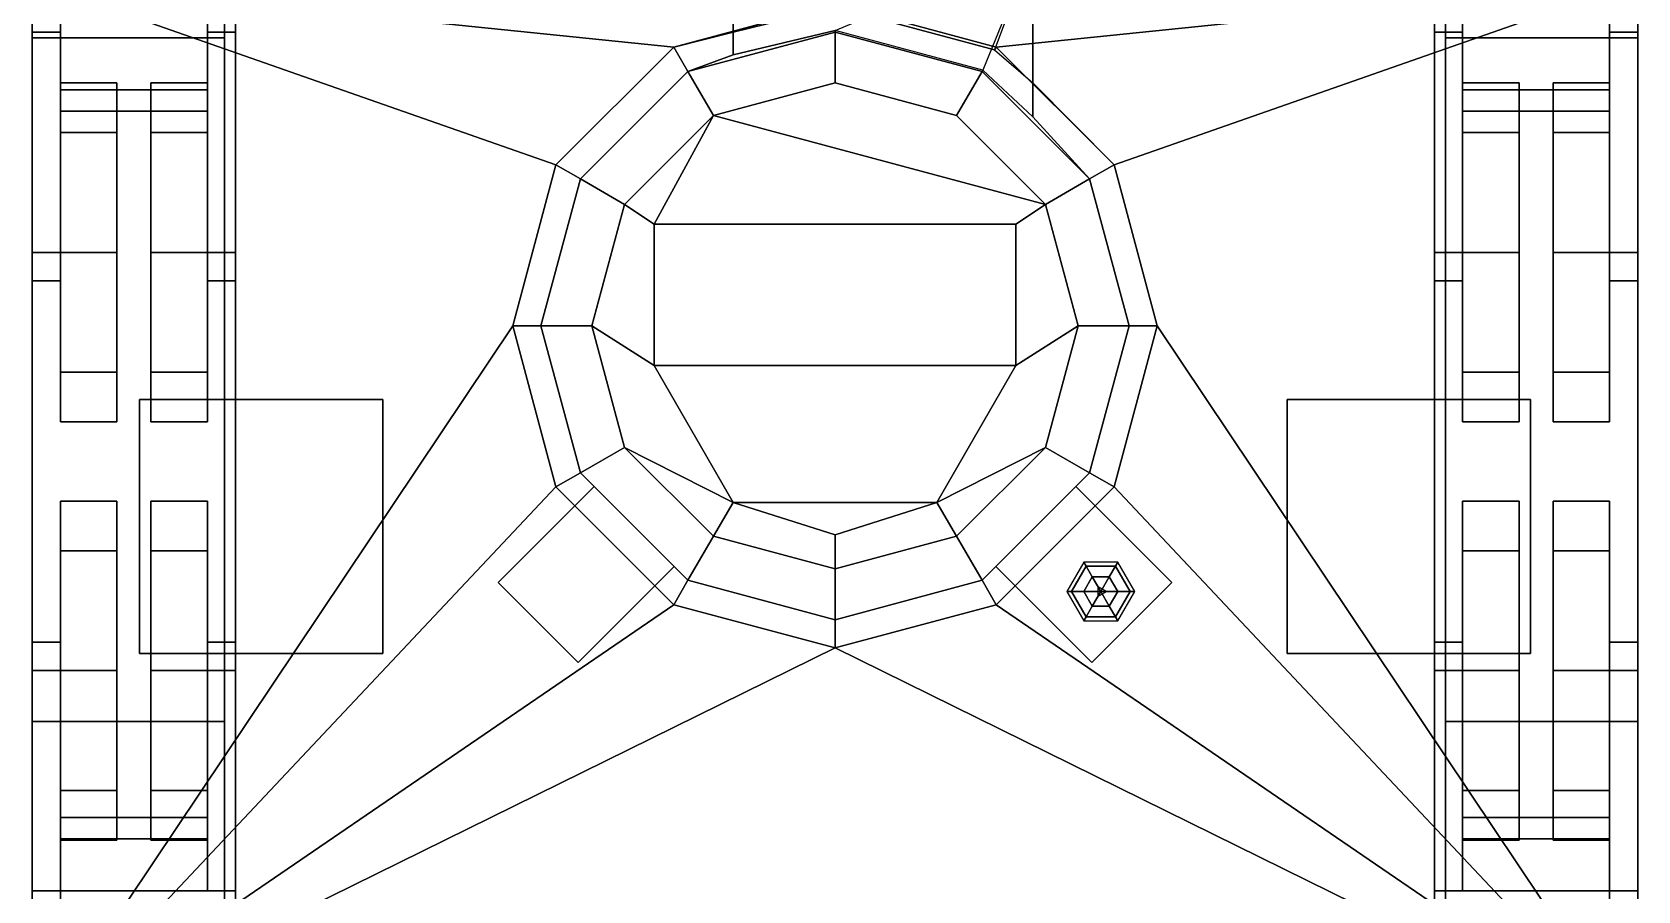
# Model space of a CAD drawing. Header units: millimetres. Extents: x -1.42 to 3, y -3.45 to 6.
# Drawn here: x -1.42 to 1.42, y -0.62 to 0.9 of the extents above; entities that cross this region are included whole.
import ezdxf

# ---------------------------------------------------------------- set-up
doc = ezdxf.new("R2010")
doc.units = ezdxf.units.MM
for name, color, linetype in [('tracks', 3, 'Continuous'), ('turret', 2, 'Continuous'), ('wheels', 2, 'Continuous')]:
    doc.layers.add(name, color=color, linetype=linetype)

msp = doc.modelspace()

# ---------------------------------------------------------------- linework, layer by layer
for points in [[(-1.42, 2.17, 1.14), (-1.42, -2.39, 1.01), (-1.42, 1.26, 1.48), (-1.42, 2.24, 1.33)], [(1.42, 1.26, 1.48), (1.42, -2.39, 1.01), (1.42, 2.17, 1.14), (1.42, 2.24, 1.33)], [(-1.06, 2, 0.62), (-1.06, -1.08, 0.44), (-1.06, -2.39, 1.01), (-1.06, 2.17, 1.14)], [(1.06, -2.39, 1.01), (1.06, -1.08, 0.44), (1.06, 2, 0.62), (1.06, 2.17, 1.14)], [(1.06, 2, 0.62), (1.06, -1.08, 0.44), (-1.06, -1.08, 0.44), (-1.06, 2, 0.62)], [(-1.06, 1.53, 0.33), (-1.06, -0.92, 0.33), (-1.06, -1.08, 0.44), (-1.06, 2, 0.62)], [(-1.06, 2, 0.62), (-1.06, -1.08, 0.44), (1.06, -1.08, 0.44), (1.06, 2, 0.62)], [(1.06, -1.08, 0.44), (1.06, -0.92, 0.33), (1.06, 1.53, 0.33), (1.06, 2, 0.62)], [(1.06, 1.53, 0.33), (1.06, -0.92, 0.33), (-1.06, -0.92, 0.33), (-1.06, 1.53, 0.33)], [(-1.42, 1.26, 1.48), (-1.42, -2.39, 1.01), (-1.42, -0.89, 1.9), (-1.42, 0.99, 1.81)], [(1.42, -0.89, 1.9), (1.42, -2.39, 1.01), (1.42, 1.26, 1.48), (1.42, 0.99, 1.81)], [(-1.42, 0.99, 1.81), (-0.285, 0.8736, 1.8156), (-0.285, 0.8736, 1.8156), (0, 0.95, 1.8119)], [(-1.42, 0.99, 1.81), (-0.4936, 0.665, 1.8274), (-0.4936, 0.665, 1.8274), (-0.285, 0.8736, 1.8156)], [(-1.42, 0.99, 1.81), (-1.42, -0.89, 1.9), (-0.57, 0.38, 1.8392), (-0.4936, 0.665, 1.8274)], [(1.42, 0.99, 1.81), (1.42, 0.99, 1.81), (0, 0.95, 1.8119), (0.285, 0.8736, 1.8156)], [(1.42, 0.99, 1.81), (1.42, 0.99, 1.81), (0.285, 0.8736, 1.8156), (0.4936, 0.665, 1.8274)], [(1.42, -0.89, 1.9), (1.42, 0.99, 1.81), (0.4936, 0.665, 1.8274), (0.57, 0.38, 1.8392)], [(0, 0.95, 1.8119), (-0.285, 0.8736, 1.8156), (-0.285, 0.8736, 1.87), (0, 0.95, 1.87)], [(0.285, 0.8736, 1.8156), (0, 0.95, 1.8119), (0, 0.95, 1.87), (0.285, 0.8736, 1.87)], [(-1.42, 0.51, 0.3), (-1.42, 0.9, 0.36), (-1.37, 0.9, 0.36), (-1.37, 0.51, 0.3)], [(-1.42, 0.9, 0.5), (-1.42, 0.9, 0.36), (-1.42, 0.51, 0.3), (-1.42, 0.51, 0.38)], [(-1.37, 0.51, 0.38), (-1.37, 0.9, 0.5), (-1.42, 0.9, 0.5), (-1.42, 0.51, 0.38)], [(-1.37, 0.51, 0.3), (-1.37, 0.9, 0.36), (-1.37, 0.9, 0.5), (-1.37, 0.51, 0.38)], [(-1.11, 0.9, 0.5), (-1.11, 0.9, 0.36), (-1.11, 0.51, 0.3), (-1.11, 0.51, 0.38)], [(-1.11, 0.51, 0.3), (-1.11, 0.9, 0.36), (-1.06, 0.9, 0.36), (-1.06, 0.51, 0.3)], [(-1.06, 0.51, 0.38), (-1.06, 0.9, 0.5), (-1.11, 0.9, 0.5), (-1.11, 0.51, 0.38)], [(-1.06, 0.51, 0.3), (-1.06, 0.9, 0.36), (-1.06, 0.9, 0.5), (-1.06, 0.51, 0.38)], [(1.06, 0.9, 0.5), (1.06, 0.9, 0.36), (1.06, 0.51, 0.3), (1.06, 0.51, 0.38)], [(1.06, 0.51, 0.3), (1.06, 0.9, 0.36), (1.11, 0.9, 0.36), (1.11, 0.51, 0.3)], [(1.11, 0.51, 0.38), (1.11, 0.9, 0.5), (1.06, 0.9, 0.5), (1.06, 0.51, 0.38)], [(1.11, 0.51, 0.3), (1.11, 0.9, 0.36), (1.11, 0.9, 0.5), (1.11, 0.51, 0.38)], [(1.37, 0.51, 0.3), (1.37, 0.9, 0.36), (1.42, 0.9, 0.36), (1.42, 0.51, 0.3)], [(1.37, 0.9, 0.5), (1.37, 0.9, 0.36), (1.37, 0.51, 0.3), (1.37, 0.51, 0.38)], [(1.42, 0.51, 0.38), (1.42, 0.9, 0.5), (1.37, 0.9, 0.5), (1.37, 0.51, 0.38)], [(1.42, 0.51, 0.3), (1.42, 0.9, 0.36), (1.42, 0.9, 0.5), (1.42, 0.51, 0.38)], [(-0.285, 0.8736, 1.8156), (-0.4936, 0.665, 1.8274), (-0.4936, 0.665, 1.87), (-0.285, 0.8736, 1.87)], [(0.4936, 0.665, 1.8274), (0.285, 0.8736, 1.8156), (0.285, 0.8736, 1.87), (0.4936, 0.665, 1.87)], [(-0.4936, 0.665, 1.8274), (-0.57, 0.38, 1.8392), (-0.57, 0.38, 1.87), (-0.4936, 0.665, 1.87)], [(0.57, 0.38, 1.8392), (0.4936, 0.665, 1.8274), (0.4936, 0.665, 1.87), (0.57, 0.38, 1.87)], [(-1.42, 0.51, 0.38), (-1.42, 0.51, 0.3), (-1.42, 0.46, 0.32), (-1.42, 0.46, 0.36)], [(-1.42, 0.46, 0.32), (-1.42, 0.51, 0.3), (-1.37, 0.51, 0.3), (-1.37, 0.46, 0.32)], [(-1.37, 0.46, 0.36), (-1.37, 0.51, 0.38), (-1.42, 0.51, 0.38), (-1.42, 0.46, 0.36)], [(-1.37, 0.46, 0.32), (-1.37, 0.51, 0.3), (-1.37, 0.51, 0.38), (-1.37, 0.46, 0.36)], [(-1.11, 0.51, 0.38), (-1.11, 0.51, 0.3), (-1.11, 0.46, 0.32), (-1.11, 0.46, 0.36)], [(-1.11, 0.46, 0.32), (-1.11, 0.51, 0.3), (-1.06, 0.51, 0.3), (-1.06, 0.46, 0.32)], [(-1.06, 0.46, 0.36), (-1.06, 0.51, 0.38), (-1.11, 0.51, 0.38), (-1.11, 0.46, 0.36)], [(-1.06, 0.46, 0.32), (-1.06, 0.51, 0.3), (-1.06, 0.51, 0.38), (-1.06, 0.46, 0.36)], [(1.06, 0.51, 0.38), (1.06, 0.51, 0.3), (1.06, 0.46, 0.32), (1.06, 0.46, 0.36)], [(1.06, 0.46, 0.32), (1.06, 0.51, 0.3), (1.11, 0.51, 0.3), (1.11, 0.46, 0.32)], [(1.11, 0.46, 0.36), (1.11, 0.51, 0.38), (1.06, 0.51, 0.38), (1.06, 0.46, 0.36)], [(1.11, 0.46, 0.32), (1.11, 0.51, 0.3), (1.11, 0.51, 0.38), (1.11, 0.46, 0.36)], [(1.37, 0.51, 0.38), (1.37, 0.51, 0.3), (1.37, 0.46, 0.32), (1.37, 0.46, 0.36)], [(1.37, 0.46, 0.32), (1.37, 0.51, 0.3), (1.42, 0.51, 0.3), (1.42, 0.46, 0.32)], [(1.42, 0.46, 0.36), (1.42, 0.51, 0.38), (1.37, 0.51, 0.38), (1.37, 0.46, 0.36)], [(1.42, 0.46, 0.32), (1.42, 0.51, 0.3), (1.42, 0.51, 0.38), (1.42, 0.46, 0.36)], [(-1.42, 0.46, 0.36), (-1.42, 0.46, 0.32), (-1.37, 0.46, 0.32), (-1.37, 0.46, 0.36)], [(-1.11, 0.46, 0.36), (-1.11, 0.46, 0.32), (-1.06, 0.46, 0.32), (-1.06, 0.46, 0.36)], [(1.06, 0.46, 0.36), (1.06, 0.46, 0.32), (1.11, 0.46, 0.32), (1.11, 0.46, 0.36)], [(1.37, 0.46, 0.36), (1.37, 0.46, 0.32), (1.42, 0.46, 0.32), (1.42, 0.46, 0.36)], [(-1.42, -0.89, 1.9), (-1.42, -0.89, 1.9), (-0.4936, 0.095, 1.8547), (-0.57, 0.38, 1.8392)], [(-0.57, 0.38, 1.8392), (-0.4936, 0.095, 1.8547), (-0.4936, 0.095, 1.87), (-0.57, 0.38, 1.87)], [(0.4936, 0.095, 1.8547), (0.57, 0.38, 1.8392), (0.57, 0.38, 1.87), (0.4936, 0.095, 1.87)], [(1.42, -0.89, 1.9), (1.42, -0.89, 1.9), (0.57, 0.38, 1.8392), (0.4936, 0.095, 1.8547)], [(-1.23, 0.25, 1.8454), (-1.23, -0.2, 1.867), (-1.23, -0.2, 1.93), (-1.23, 0.25, 1.9)], [(-1.23, 0.25, 1.9), (-1.23, -0.2, 1.93), (-0.8, -0.2, 1.93), (-0.8, 0.25, 1.9)], [(-0.8, 0.25, 1.9), (-0.8, 0.25, 1.8454), (-1.23, 0.25, 1.8454), (-1.23, 0.25, 1.9)], [(-0.8, -0.2, 1.93), (-0.8, -0.2, 1.867), (-0.8, 0.25, 1.8454), (-0.8, 0.25, 1.9)], [(0.8, 0.25, 1.8454), (0.8, -0.2, 1.867), (0.8, -0.2, 1.93), (0.8, 0.25, 1.9)], [(1.23, 0.25, 1.9), (1.23, 0.25, 1.8454), (0.8, 0.25, 1.8454), (0.8, 0.25, 1.9)], [(0.8, 0.25, 1.9), (0.8, -0.2, 1.93), (1.23, -0.2, 1.93), (1.23, 0.25, 1.9)], [(1.23, -0.2, 1.93), (1.23, -0.2, 1.867), (1.23, 0.25, 1.8454), (1.23, 0.25, 1.9)], [(-1.42, -0.89, 1.9), (-1.42, -0.89, 1.9), (-0.285, -0.1136, 1.8628), (-0.4936, 0.095, 1.8547)], [(-0.4936, 0.095, 1.8547), (-0.285, -0.1136, 1.8628), (-0.285, -0.1136, 1.87), (-0.4936, 0.095, 1.87)], [(0.285, -0.1136, 1.8628), (0.4936, 0.095, 1.8547), (0.4936, 0.095, 1.87), (0.285, -0.1136, 1.87)], [(1.42, -0.89, 1.9), (1.42, -0.89, 1.9), (0.4936, 0.095, 1.8547), (0.285, -0.1136, 1.8628)], [(-1.42, -0.89, 1.9), (-1.42, -0.89, 1.9), (0, -0.19, 1.8665), (-0.285, -0.1136, 1.8628)], [(-0.285, -0.1136, 1.8628), (0, -0.19, 1.8665), (0, -0.19, 1.87), (-0.285, -0.1136, 1.87)], [(0, -0.19, 1.8665), (0.285, -0.1136, 1.8628), (0.285, -0.1136, 1.87), (0, -0.19, 1.87)], [(0, -0.19, 1.8665), (0, -0.19, 1.8665), (1.42, -0.89, 1.9), (0.285, -0.1136, 1.8628)], [(-1.42, -0.18, 0.32), (-1.42, -0.23, 0.3), (-1.42, -0.23, 0.38), (-1.42, -0.18, 0.36)], [(-1.37, -0.18, 0.36), (-1.37, -0.18, 0.32), (-1.42, -0.18, 0.32), (-1.42, -0.18, 0.36)], [(-1.37, -0.18, 0.32), (-1.37, -0.23, 0.3), (-1.42, -0.23, 0.3), (-1.42, -0.18, 0.32)], [(-1.42, -0.18, 0.36), (-1.42, -0.23, 0.38), (-1.37, -0.23, 0.38), (-1.37, -0.18, 0.36)], [(-1.42, -0.89, 1.9), (-1.42, -0.89, 1.9), (1.42, -0.89, 1.9), (0, -0.19, 1.8665)], [(-1.37, -0.23, 0.38), (-1.37, -0.23, 0.3), (-1.37, -0.18, 0.32), (-1.37, -0.18, 0.36)], [(-1.06, -0.18, 0.36), (-1.06, -0.18, 0.32), (-1.11, -0.18, 0.32), (-1.11, -0.18, 0.36)], [(-1.11, -0.18, 0.32), (-1.11, -0.23, 0.3), (-1.11, -0.23, 0.38), (-1.11, -0.18, 0.36)], [(-1.06, -0.18, 0.32), (-1.06, -0.23, 0.3), (-1.11, -0.23, 0.3), (-1.11, -0.18, 0.32)], [(-1.11, -0.18, 0.36), (-1.11, -0.23, 0.38), (-1.06, -0.23, 0.38), (-1.06, -0.18, 0.36)], [(-1.06, -0.23, 0.38), (-1.06, -0.23, 0.3), (-1.06, -0.18, 0.32), (-1.06, -0.18, 0.36)], [(1.11, -0.18, 0.36), (1.11, -0.18, 0.32), (1.06, -0.18, 0.32), (1.06, -0.18, 0.36)], [(1.06, -0.18, 0.32), (1.06, -0.23, 0.3), (1.06, -0.23, 0.38), (1.06, -0.18, 0.36)], [(1.11, -0.18, 0.32), (1.11, -0.23, 0.3), (1.06, -0.23, 0.3), (1.06, -0.18, 0.32)], [(1.06, -0.18, 0.36), (1.06, -0.23, 0.38), (1.11, -0.23, 0.38), (1.11, -0.18, 0.36)], [(1.11, -0.23, 0.38), (1.11, -0.23, 0.3), (1.11, -0.18, 0.32), (1.11, -0.18, 0.36)], [(1.37, -0.18, 0.32), (1.37, -0.23, 0.3), (1.37, -0.23, 0.38), (1.37, -0.18, 0.36)], [(1.42, -0.18, 0.36), (1.42, -0.18, 0.32), (1.37, -0.18, 0.32), (1.37, -0.18, 0.36)], [(1.42, -0.18, 0.32), (1.42, -0.23, 0.3), (1.37, -0.23, 0.3), (1.37, -0.18, 0.32)], [(1.37, -0.18, 0.36), (1.37, -0.23, 0.38), (1.42, -0.23, 0.38), (1.42, -0.18, 0.36)], [(1.42, -0.23, 0.38), (1.42, -0.23, 0.3), (1.42, -0.18, 0.32), (1.42, -0.18, 0.36)], [(-1.23, -0.2, 1.93), (-1.23, -0.2, 1.867), (-0.8, -0.2, 1.867), (-0.8, -0.2, 1.93)], [(0.8, -0.2, 1.93), (0.8, -0.2, 1.867), (1.23, -0.2, 1.867), (1.23, -0.2, 1.93)], [(-1.42, -0.23, 0.3), (-1.42, -0.62, 0.36), (-1.42, -0.62, 0.5), (-1.42, -0.23, 0.38)], [(-1.37, -0.23, 0.3), (-1.37, -0.62, 0.36), (-1.42, -0.62, 0.36), (-1.42, -0.23, 0.3)], [(-1.42, -0.23, 0.38), (-1.42, -0.62, 0.5), (-1.37, -0.62, 0.5), (-1.37, -0.23, 0.38)], [(-1.37, -0.62, 0.5), (-1.37, -0.62, 0.36), (-1.37, -0.23, 0.3), (-1.37, -0.23, 0.38)], [(-1.06, -0.23, 0.3), (-1.06, -0.62, 0.36), (-1.11, -0.62, 0.36), (-1.11, -0.23, 0.3)], [(-1.11, -0.23, 0.3), (-1.11, -0.62, 0.36), (-1.11, -0.62, 0.5), (-1.11, -0.23, 0.38)], [(-1.11, -0.23, 0.38), (-1.11, -0.62, 0.5), (-1.06, -0.62, 0.5), (-1.06, -0.23, 0.38)], [(-1.06, -0.62, 0.5), (-1.06, -0.62, 0.36), (-1.06, -0.23, 0.3), (-1.06, -0.23, 0.38)], [(1.11, -0.23, 0.3), (1.11, -0.62, 0.36), (1.06, -0.62, 0.36), (1.06, -0.23, 0.3)], [(1.06, -0.23, 0.3), (1.06, -0.62, 0.36), (1.06, -0.62, 0.5), (1.06, -0.23, 0.38)], [(1.06, -0.23, 0.38), (1.06, -0.62, 0.5), (1.11, -0.62, 0.5), (1.11, -0.23, 0.38)], [(1.11, -0.62, 0.5), (1.11, -0.62, 0.36), (1.11, -0.23, 0.3), (1.11, -0.23, 0.38)], [(1.37, -0.23, 0.3), (1.37, -0.62, 0.36), (1.37, -0.62, 0.5), (1.37, -0.23, 0.38)], [(1.42, -0.23, 0.3), (1.42, -0.62, 0.36), (1.37, -0.62, 0.36), (1.37, -0.23, 0.3)], [(1.37, -0.23, 0.38), (1.37, -0.62, 0.5), (1.42, -0.62, 0.5), (1.42, -0.23, 0.38)], [(1.42, -0.62, 0.5), (1.42, -0.62, 0.36), (1.42, -0.23, 0.3), (1.42, -0.23, 0.38)]]:
    msp.add_3dface(points)
at = {"layer": 'tracks'}
for points in [[(-1.08, 0.89, 1), (-1.08, 1.56, 1.03), (-1.42, 1.56, 1.03), (-1.42, 0.89, 1)], [(-1.42, 0.89, 1), (-1.42, 1.56, 1.03), (-1.42, 1.56, 0.97), (-1.42, 0.89, 0.94)], [(-1.42, 0.89, 0.94), (-1.42, 1.56, 0.97), (-1.08, 1.56, 0.97), (-1.08, 0.89, 0.94)], [(-1.08, 1.56, 0.97), (-1.08, 1.56, 1.03), (-1.08, 0.89, 1), (-1.08, 0.89, 0.94)], [(1.08, 0.89, 1), (1.08, 1.56, 1.03), (1.08, 1.56, 0.97), (1.08, 0.89, 0.94)], [(1.42, 0.89, 1), (1.42, 1.56, 1.03), (1.08, 1.56, 1.03), (1.08, 0.89, 1)], [(1.08, 0.89, 0.94), (1.08, 1.56, 0.97), (1.42, 1.56, 0.97), (1.42, 0.89, 0.94)], [(1.42, 1.56, 0.97), (1.42, 1.56, 1.03), (1.42, 0.89, 1), (1.42, 0.89, 0.94)], [(-1.08, 1.29), (-1.08, -1.94), (-1.42, -1.94), (-1.42, 1.29)], [(-1.42, 1.29), (-1.42, -1.94), (-1.42, -1.94, 0.05), (-1.42, 1.29, 0.05)], [(-1.42, 1.29, 0.05), (-1.42, -1.94, 0.05), (-1.08, -1.94, 0.05), (-1.08, 1.29, 0.05)], [(-1.08, -1.94, 0.05), (-1.08, -1.94), (-1.08, 1.29), (-1.08, 1.29, 0.05)], [(1.08, 1.29), (1.08, -1.94), (1.08, -1.94, 0.05), (1.08, 1.29, 0.05)], [(1.42, 1.29), (1.42, -1.94), (1.08, -1.94), (1.08, 1.29)], [(1.08, 1.29, 0.05), (1.08, -1.94, 0.05), (1.42, -1.94, 0.05), (1.42, 1.29, 0.05)], [(1.42, -1.94, 0.05), (1.42, -1.94), (1.42, 1.29), (1.42, 1.29, 0.05)], [(-1.08, -0.32, 0.96), (-1.08, 0.89, 1), (-1.42, 0.89, 1), (-1.42, -0.32, 0.96)], [(-1.42, -0.32, 0.96), (-1.42, 0.89, 1), (-1.42, 0.89, 0.94), (-1.42, -0.32, 0.9)], [(-1.42, -0.32, 0.9), (-1.42, 0.89, 0.94), (-1.08, 0.89, 0.94), (-1.08, -0.32, 0.9)], [(-1.08, 0.89, 0.94), (-1.08, 0.89, 1), (-1.08, -0.32, 0.96), (-1.08, -0.32, 0.9)], [(1.08, -0.32, 0.9), (1.08, 0.89, 0.94), (1.42, 0.89, 0.94), (1.42, -0.32, 0.9)], [(1.08, -0.32, 0.96), (1.08, 0.89, 1), (1.08, 0.89, 0.94), (1.08, -0.32, 0.9)], [(1.42, -0.32, 0.96), (1.42, 0.89, 1), (1.08, 0.89, 1), (1.08, -0.32, 0.96)], [(1.42, 0.89, 0.94), (1.42, 0.89, 1), (1.42, -0.32, 0.96), (1.42, -0.32, 0.9)], [(-1.42, -0.73, 0.93), (-1.42, -0.32, 0.96), (-1.42, -0.32, 0.9), (-1.42, -0.73, 0.88)], [(-1.08, -0.73, 0.93), (-1.08, -0.32, 0.96), (-1.42, -0.32, 0.96), (-1.42, -0.73, 0.93)], [(-1.42, -0.73, 0.88), (-1.42, -0.32, 0.9), (-1.08, -0.32, 0.9), (-1.08, -0.73, 0.88)], [(-1.08, -0.32, 0.9), (-1.08, -0.32, 0.96), (-1.08, -0.73, 0.93), (-1.08, -0.73, 0.88)], [(1.08, -0.73, 0.88), (1.08, -0.32, 0.9), (1.42, -0.32, 0.9), (1.42, -0.73, 0.88)], [(1.08, -0.73, 0.93), (1.08, -0.32, 0.96), (1.08, -0.32, 0.9), (1.08, -0.73, 0.88)], [(1.42, -0.73, 0.93), (1.42, -0.32, 0.96), (1.08, -0.32, 0.96), (1.08, -0.73, 0.93)], [(1.42, -0.32, 0.9), (1.42, -0.32, 0.96), (1.42, -0.73, 0.93), (1.42, -0.73, 0.88)]]:
    msp.add_3dface(points, dxfattribs=at)
at = {"layer": 'turret'}
for points in [[(0.35, 1.05, 1.91), (0, 0.9441, 1.91), (-0.18, 0.9, 1.91), (-0.18, 1.05, 1.91)], [(-0.18, 0.86, 2.19), (0, 0.9029, 2.19), (0.35, 1.05, 2.19), (-0.18, 1.05, 2.19)], [(-0.18, 1.05, 1.91), (-0.18, 0.9, 1.91), (-0.18, 0.86, 2.19), (-0.18, 1.05, 2.19)], [(0.35, 1.05, 1.91), (0.2821, 0.8685, 1.91), (0, 0.9441, 1.91), (0.35, 1.05, 1.91)], [(0.2615, 0.8329, 2.19), (0.35, 0.75, 2.19), (0.35, 1.05, 2.19)], [(0.35, 1.05, 2.19), (0.35, 0.75, 2.19), (0.35, 0.81, 1.91), (0.35, 1.05, 1.91)], [(0, 0.95, 1.87), (-0.285, 0.8736, 1.87), (-0.18, 0.9, 1.91), (0, 0.9441, 1.91)], [(0.285, 0.8736, 1.87), (0, 0.95, 1.87), (0, 0.9441, 1.91), (0.2821, 0.8685, 1.91)], [(-0.18, 0.9, 1.91), (-0.285, 0.8736, 1.87), (-0.26, 0.8303, 2.21), (-0.18, 0.86, 2.19)], [(0, 0.9029, 2.19), (-0.18, 0.86, 2.19), (-0.26, 0.8303, 2.21), (0, 0.9, 2.21)], [(0, 0.9, 2.21), (-0.26, 0.8303, 2.21), (-0.215, 0.7524, 2.27), (0, 0.81, 2.27)], [(0.2615, 0.8329, 2.19), (0, 0.9029, 2.19), (0, 0.9, 2.21), (0.26, 0.8303, 2.21)], [(0.26, 0.8303, 2.21), (0, 0.9, 2.21), (0, 0.81, 2.27), (0.215, 0.7524, 2.27)], [(-0.285, 0.8736, 1.87), (-0.4936, 0.665, 1.87), (-0.4503, 0.64, 2.21), (-0.26, 0.8303, 2.21)], [(0.4936, 0.665, 1.87), (0.285, 0.8736, 1.87), (0.2821, 0.8685, 1.91), (0.35, 0.81, 1.91)], [(-0.26, 0.8303, 2.21), (-0.4503, 0.64, 2.21), (-0.3724, 0.595, 2.27), (-0.215, 0.7524, 2.27)], [(0.4503, 0.64, 2.21), (0.26, 0.8303, 2.21), (0.215, 0.7524, 2.27), (0.3724, 0.595, 2.27)], [(0.35, 0.75, 2.19), (0.2615, 0.8329, 2.19), (0.26, 0.8303, 2.21), (0.4503, 0.64, 2.21)], [(0.215, 0.7524, 2.27), (0, 0.81, 2.27), (-0.215, 0.7524, 2.27), (0.3724, 0.595, 2.27)], [(0.4936, 0.665, 1.87), (0.35, 0.81, 1.91), (0.35, 0.75, 2.19), (0.4503, 0.64, 2.21)], [(-0.215, 0.7524, 2.27), (-0.3724, 0.595, 2.27), (-0.32, 0.56, 2.27)], [(0.3724, 0.595, 2.27), (-0.215, 0.7524, 2.27), (-0.32, 0.56, 2.27), (0.32, 0.56, 2.27)], [(-0.4936, 0.665, 1.87), (-0.57, 0.38, 1.87), (-0.52, 0.38, 2.21), (-0.4503, 0.64, 2.21)], [(0.57, 0.38, 1.87), (0.4936, 0.665, 1.87), (0.4503, 0.64, 2.21), (0.52, 0.38, 2.21)], [(-0.4503, 0.64, 2.21), (-0.52, 0.38, 2.21), (-0.43, 0.38, 2.27), (-0.3724, 0.595, 2.27)], [(0.52, 0.38, 2.21), (0.4503, 0.64, 2.21), (0.3724, 0.595, 2.27), (0.43, 0.38, 2.27)], [(-0.3724, 0.595, 2.27), (-0.43, 0.38, 2.27), (-0.32, 0.31, 2.27), (-0.32, 0.56, 2.27)], [(0.32, 0.31, 2.27), (0.43, 0.38, 2.27), (0.3724, 0.595, 2.27), (0.32, 0.56, 2.27)], [(-0.32, 0.56, 2.27), (-0.32, 0.31, 2.27), (-0.32, 0.31, 2.3), (-0.32, 0.56, 2.3)], [(0.32, 0.56, 2.3), (0.32, 0.56, 2.27), (-0.32, 0.56, 2.27), (-0.32, 0.56, 2.3)], [(-0.32, 0.56, 2.3), (-0.32, 0.31, 2.3), (0.32, 0.31, 2.3), (0.32, 0.56, 2.3)], [(0.32, 0.31, 2.3), (0.32, 0.31, 2.27), (0.32, 0.56, 2.27), (0.32, 0.56, 2.3)], [(-0.57, 0.38, 1.87), (-0.4936, 0.095, 1.87), (-0.4503, 0.12, 2.21), (-0.52, 0.38, 2.21)], [(-0.52, 0.38, 2.21), (-0.4503, 0.12, 2.21), (-0.3724, 0.165, 2.27), (-0.43, 0.38, 2.27)], [(-0.43, 0.38, 2.27), (-0.3724, 0.165, 2.27), (-0.18, 0.0676, 2.27), (-0.32, 0.31, 2.27)], [(0.3724, 0.165, 2.27), (0.43, 0.38, 2.27), (0.32, 0.31, 2.27), (0.18, 0.0676, 2.27)], [(0.4503, 0.12, 2.21), (0.52, 0.38, 2.21), (0.43, 0.38, 2.27), (0.3724, 0.165, 2.27)], [(0.4936, 0.095, 1.87), (0.57, 0.38, 1.87), (0.52, 0.38, 2.21), (0.4503, 0.12, 2.21)], [(-0.32, 0.31, 2.27), (-0.18, 0.0676, 2.27), (-0.18, 0.0676, 2.3), (-0.32, 0.31, 2.3)], [(-0.32, 0.31, 2.3), (-0.18, 0.0676, 2.3), (0.18, 0.0676, 2.3), (0.32, 0.31, 2.3)], [(0.18, 0.0676, 2.27), (0.32, 0.31, 2.27), (0.32, 0.31, 2.3), (0.18, 0.0676, 2.3)], [(-0.4503, 0.12, 2.21), (-0.26, -0.0703, 2.21), (-0.215, 0.0076, 2.27), (-0.3724, 0.165, 2.27)], [(-0.3724, 0.165, 2.27), (-0.215, 0.0076, 2.27), (-0.18, 0.0676, 2.27)], [(0.215, 0.0076, 2.27), (0.3724, 0.165, 2.27), (0.3724, 0.165, 2.27), (0.18, 0.0676, 2.27)], [(0.26, -0.0703, 2.21), (0.4503, 0.12, 2.21), (0.3724, 0.165, 2.27), (0.215, 0.0076, 2.27)], [(-0.4936, 0.095, 1.87), (-0.285, -0.1136, 1.87), (-0.26, -0.0703, 2.21), (-0.4503, 0.12, 2.21)], [(0.285, -0.1136, 1.87), (0.4936, 0.095, 1.87), (0.4503, 0.12, 2.21), (0.26, -0.0703, 2.21)], [(-0.4259, 0.0955, 2.21), (-0.5956, -0.0742, 2.21), (-0.4542, -0.2156, 2.21), (-0.2845, -0.0459, 2.21)], [(-0.2845, -0.0459, 2.21), (-0.4542, -0.2156, 2.21), (-0.5956, -0.0742, 2.21), (-0.4259, 0.0955, 2.21)], [(-0.4259, 0.0955, 2.08), (-0.5956, -0.0742, 2.19), (-0.5956, -0.0742, 2.21), (-0.4259, 0.0955, 2.21)], [(-0.4259, 0.0955, 2.21), (-0.5956, -0.0742, 2.21), (-0.5956, -0.0742, 2.19), (-0.4259, 0.0955, 2.08)], [(0.2845, -0.0459, 2.21), (0.4542, -0.2156, 2.21), (0.5956, -0.0742, 2.21), (0.4259, 0.0955, 2.21)], [(0.4259, 0.0955, 2.21), (0.5956, -0.0742, 2.21), (0.4542, -0.2156, 2.21), (0.2845, -0.0459, 2.21)], [(0.4259, 0.0955, 2.08), (0.5956, -0.0742, 2.19), (0.5956, -0.0742, 2.21), (0.4259, 0.0955, 2.21)], [(0.4259, 0.0955, 2.21), (0.5956, -0.0742, 2.21), (0.5956, -0.0742, 2.19), (0.4259, 0.0955, 2.08)], [(-0.215, 0.0076, 2.27), (0, -0.05, 2.27), (0, 0.01, 2.27), (-0.18, 0.0676, 2.27)], [(-0.18, 0.0676, 2.27), (0, 0.01, 2.27), (0, 0.01, 2.3), (-0.18, 0.0676, 2.3)], [(-0.18, 0.0676, 2.3), (0, 0.01, 2.3), (0, 0.01, 2.3), (0.18, 0.0676, 2.3)], [(0, 0.01, 2.27), (0.18, 0.0676, 2.27), (0.18, 0.0676, 2.3), (0, 0.01, 2.3)], [(0, -0.05, 2.27), (0.215, 0.0076, 2.27), (0.18, 0.0676, 2.27), (0, 0.01, 2.27)], [(-0.26, -0.0703, 2.21), (0, -0.14, 2.21), (0, -0.05, 2.27), (-0.215, 0.0076, 2.27)], [(0, -0.14, 2.21), (0.26, -0.0703, 2.21), (0.215, 0.0076, 2.27), (0, -0.05, 2.27)], [(-0.2845, -0.0459, 2.08), (-0.4542, -0.2156, 2.19), (-0.4542, -0.2156, 2.21), (-0.2845, -0.0459, 2.21)], [(-0.2845, -0.0459, 2.21), (-0.4542, -0.2156, 2.21), (-0.4542, -0.2156, 2.19), (-0.2845, -0.0459, 2.08)], [(0.2845, -0.0459, 2.21), (0.4542, -0.2156, 2.21), (0.4542, -0.2156, 2.19), (0.2845, -0.0459, 2.08)], [(0.2845, -0.0459, 2.08), (0.4542, -0.2156, 2.19), (0.4542, -0.2156, 2.21), (0.2845, -0.0459, 2.21)], [(0.444, -0.045, 2.27), (0.44, -0.038, 2.24), (0.41, -0.09, 2.24), (0.418, -0.09, 2.27)], [(0.455, -0.064, 2.292), (0.444, -0.045, 2.27), (0.418, -0.09, 2.27), (0.44, -0.09, 2.292)], [(0.496, -0.045, 2.27), (0.5, -0.038, 2.24), (0.44, -0.038, 2.24), (0.444, -0.045, 2.27)], [(0.485, -0.064, 2.292), (0.496, -0.045, 2.27), (0.444, -0.045, 2.27), (0.455, -0.064, 2.292)], [(0.5, -0.09, 2.292), (0.522, -0.09, 2.27), (0.496, -0.045, 2.27), (0.485, -0.064, 2.292)], [(0.522, -0.09, 2.27), (0.53, -0.09, 2.24), (0.5, -0.038, 2.24), (0.496, -0.045, 2.27)], [(-0.285, -0.1136, 1.87), (0, -0.19, 1.87), (0, -0.14, 2.21), (-0.26, -0.0703, 2.21)], [(0, -0.19, 1.87), (0.285, -0.1136, 1.87), (0.26, -0.0703, 2.21), (0, -0.14, 2.21)], [(0.455, -0.064, 2.21), (0.44, -0.09, 2.21), (0.44, -0.09, 2.24), (0.455, -0.064, 2.24)], [(0.47, -0.09, 2.3), (0.455, -0.064, 2.292), (0.44, -0.09, 2.292), (0.47, -0.09, 2.3)], [(0.485, -0.064, 2.21), (0.455, -0.064, 2.21), (0.455, -0.064, 2.24), (0.485, -0.064, 2.24)], [(0.47, -0.09, 2.3), (0.485, -0.064, 2.292), (0.455, -0.064, 2.292), (0.47, -0.09, 2.3)], [(0.48, -0.09, 2.29), (0.465, -0.0813, 2.29), (0.47, -0.09, 2.84)], [(0.465, -0.0813, 2.29), (0.465, -0.0987, 2.29), (0.47, -0.09, 2.84)], [(0.47, -0.09, 2.3), (0.5, -0.09, 2.292), (0.485, -0.064, 2.292), (0.47, -0.09, 2.3)], [(0.5, -0.09, 2.21), (0.485, -0.064, 2.21), (0.485, -0.064, 2.24), (0.5, -0.09, 2.24)], [(0.418, -0.09, 2.27), (0.41, -0.09, 2.24), (0.44, -0.142, 2.24), (0.444, -0.135, 2.27)], [(0.44, -0.09, 2.292), (0.418, -0.09, 2.27), (0.444, -0.135, 2.27), (0.455, -0.116, 2.292)], [(0.44, -0.09, 2.21), (0.455, -0.116, 2.21), (0.455, -0.116, 2.24), (0.44, -0.09, 2.24)], [(0.47, -0.09, 2.3), (0.44, -0.09, 2.292), (0.455, -0.116, 2.292), (0.47, -0.09, 2.3)], [(0.47, -0.09, 2.3), (0.455, -0.116, 2.292), (0.485, -0.116, 2.292), (0.47, -0.09, 2.3)], [(0.465, -0.0987, 2.29), (0.48, -0.09, 2.29), (0.47, -0.09, 2.84)], [(0.47, -0.09, 2.3), (0.485, -0.116, 2.292), (0.5, -0.09, 2.292), (0.47, -0.09, 2.3)], [(0.485, -0.116, 2.21), (0.5, -0.09, 2.21), (0.5, -0.09, 2.24), (0.485, -0.116, 2.24)], [(0.485, -0.116, 2.292), (0.496, -0.135, 2.27), (0.522, -0.09, 2.27), (0.5, -0.09, 2.292)], [(0.496, -0.135, 2.27), (0.5, -0.142, 2.24), (0.53, -0.09, 2.24), (0.522, -0.09, 2.27)], [(0.444, -0.135, 2.27), (0.44, -0.142, 2.24), (0.5, -0.142, 2.24), (0.496, -0.135, 2.27)], [(0.455, -0.116, 2.292), (0.444, -0.135, 2.27), (0.496, -0.135, 2.27), (0.485, -0.116, 2.292)], [(0.455, -0.116, 2.21), (0.485, -0.116, 2.21), (0.485, -0.116, 2.24), (0.455, -0.116, 2.24)]]:
    msp.add_3dface(points, dxfattribs=at)
at = {"layer": 'wheels'}
for points in [[(-1.37, 0.89, 0.94), (-1.37, 0.9819, 0.9019), (-1.37, 1.02, 0.81), (-1.37, 0.7981, 0.9019)], [(-1.37, 0.7981, 0.9019), (-1.37, 1.02, 0.81), (-1.37, 0.9819, 0.7181), (-1.37, 0.76, 0.81)], [(1.37, 0.7981, 0.9019), (1.37, 1.02, 0.81), (1.37, 0.9819, 0.9019), (1.37, 0.89, 0.94)], [(1.37, 0.76, 0.81), (1.37, 0.9819, 0.7181), (1.37, 1.02, 0.81), (1.37, 0.7981, 0.9019)], [(-1.11, 0.89, 0.94), (-1.11, 0.9819, 0.9019), (-1.37, 0.9819, 0.9019), (-1.37, 0.89, 0.94)], [(-1.11, 0.9819, 0.7181), (-1.11, 0.89, 0.68), (-1.37, 0.89, 0.68), (-1.37, 0.9819, 0.7181)], [(-1.37, 0.76, 0.81), (-1.37, 0.9819, 0.7181), (-1.37, 0.89, 0.68), (-1.37, 0.7981, 0.7181)], [(1.37, 0.9819, 0.7181), (1.37, 0.89, 0.68), (1.11, 0.89, 0.68), (1.11, 0.9819, 0.7181)], [(1.37, 0.89, 0.94), (1.37, 0.9819, 0.9019), (1.11, 0.9819, 0.9019), (1.11, 0.89, 0.94)], [(1.37, 0.7981, 0.7181), (1.37, 0.89, 0.68), (1.37, 0.9819, 0.7181), (1.37, 0.76, 0.81)], [(-1.11, 0.7981, 0.9019), (-1.11, 0.89, 0.94), (-1.37, 0.89, 0.94), (-1.37, 0.7981, 0.9019)], [(-1.11, 0.89, 0.68), (-1.11, 0.7981, 0.7181), (-1.37, 0.7981, 0.7181), (-1.37, 0.89, 0.68)], [(1.37, 0.89, 0.68), (1.37, 0.7981, 0.7181), (1.11, 0.7981, 0.7181), (1.11, 0.89, 0.68)], [(1.37, 0.7981, 0.9019), (1.37, 0.89, 0.94), (1.11, 0.89, 0.94), (1.11, 0.7981, 0.9019)], [(-1.37, 0.2979, 0.5421), (-1.37, 0.81, 0.33), (-1.37, 0.7221, 0.1179), (-1.37, 0.21, 0.33)], [(-1.37, 0.51, 0.63), (-1.37, 0.7221, 0.5421), (-1.37, 0.81, 0.33), (-1.37, 0.2979, 0.5421)], [(-1.27, 0.7221, 0.5421), (-1.27, 0.81, 0.33), (-1.37, 0.81, 0.33), (-1.37, 0.7221, 0.5421)], [(-1.27, 0.81, 0.33), (-1.27, 0.7221, 0.1179), (-1.37, 0.7221, 0.1179), (-1.37, 0.81, 0.33)], [(-1.11, 0.76, 0.81), (-1.11, 0.7981, 0.9019), (-1.37, 0.7981, 0.9019), (-1.37, 0.76, 0.81)], [(-1.11, 0.7981, 0.7181), (-1.11, 0.76, 0.81), (-1.37, 0.76, 0.81), (-1.37, 0.7981, 0.7181)], [(-1.27, 0.7221, 0.5421), (-1.27, 0.21, 0.33), (-1.27, 0.2979, 0.1179), (-1.27, 0.81, 0.33)], [(-1.27, 0.81, 0.33), (-1.27, 0.2979, 0.1179), (-1.27, 0.51, 0.03), (-1.27, 0.7221, 0.1179)], [(-1.11, 0.7221, 0.5421), (-1.11, 0.81, 0.33), (-1.21, 0.81, 0.33), (-1.21, 0.7221, 0.5421)], [(-1.21, 0.51, 0.63), (-1.21, 0.7221, 0.5421), (-1.21, 0.81, 0.33), (-1.21, 0.2979, 0.5421)], [(-1.21, 0.2979, 0.5421), (-1.21, 0.81, 0.33), (-1.21, 0.7221, 0.1179), (-1.21, 0.21, 0.33)], [(-1.11, 0.81, 0.33), (-1.11, 0.7221, 0.1179), (-1.21, 0.7221, 0.1179), (-1.21, 0.81, 0.33)], [(-1.11, 0.7221, 0.5421), (-1.11, 0.21, 0.33), (-1.11, 0.2979, 0.1179), (-1.11, 0.81, 0.33)], [(-1.11, 0.81, 0.33), (-1.11, 0.2979, 0.1179), (-1.11, 0.51, 0.03), (-1.11, 0.7221, 0.1179)], [(1.21, 0.7221, 0.5421), (1.21, 0.81, 0.33), (1.11, 0.81, 0.33), (1.11, 0.7221, 0.5421)], [(1.11, 0.51, 0.63), (1.11, 0.7221, 0.5421), (1.11, 0.81, 0.33), (1.11, 0.2979, 0.5421)], [(1.11, 0.2979, 0.5421), (1.11, 0.81, 0.33), (1.11, 0.7221, 0.1179), (1.11, 0.21, 0.33)], [(1.21, 0.81, 0.33), (1.21, 0.7221, 0.1179), (1.11, 0.7221, 0.1179), (1.11, 0.81, 0.33)], [(1.37, 0.7981, 0.7181), (1.37, 0.76, 0.81), (1.11, 0.76, 0.81), (1.11, 0.7981, 0.7181)], [(1.37, 0.76, 0.81), (1.37, 0.7981, 0.9019), (1.11, 0.7981, 0.9019), (1.11, 0.76, 0.81)], [(1.21, 0.7221, 0.5421), (1.21, 0.21, 0.33), (1.21, 0.2979, 0.1179), (1.21, 0.81, 0.33)], [(1.21, 0.81, 0.33), (1.21, 0.2979, 0.1179), (1.21, 0.51, 0.03), (1.21, 0.7221, 0.1179)], [(1.27, 0.2979, 0.5421), (1.27, 0.81, 0.33), (1.27, 0.7221, 0.1179), (1.27, 0.21, 0.33)], [(1.27, 0.51, 0.63), (1.27, 0.7221, 0.5421), (1.27, 0.81, 0.33), (1.27, 0.2979, 0.5421)], [(1.37, 0.7221, 0.5421), (1.37, 0.81, 0.33), (1.27, 0.81, 0.33), (1.27, 0.7221, 0.5421)], [(1.37, 0.81, 0.33), (1.37, 0.7221, 0.1179), (1.27, 0.7221, 0.1179), (1.27, 0.81, 0.33)], [(1.37, 0.7221, 0.5421), (1.37, 0.21, 0.33), (1.37, 0.2979, 0.1179), (1.37, 0.81, 0.33)], [(1.37, 0.81, 0.33), (1.37, 0.2979, 0.1179), (1.37, 0.51, 0.03), (1.37, 0.7221, 0.1179)], [(-1.37, 0.21, 0.33), (-1.37, 0.7221, 0.1179), (-1.37, 0.51, 0.03), (-1.37, 0.2979, 0.1179)], [(-1.27, 0.7221, 0.1179), (-1.27, 0.51, 0.03), (-1.37, 0.51, 0.03), (-1.37, 0.7221, 0.1179)], [(-1.27, 0.51, 0.63), (-1.27, 0.7221, 0.5421), (-1.37, 0.7221, 0.5421), (-1.37, 0.51, 0.63)], [(-1.27, 0.51, 0.63), (-1.27, 0.2979, 0.5421), (-1.27, 0.21, 0.33), (-1.27, 0.7221, 0.5421)], [(-1.21, 0.21, 0.33), (-1.21, 0.7221, 0.1179), (-1.21, 0.51, 0.03), (-1.21, 0.2979, 0.1179)], [(-1.11, 0.7221, 0.1179), (-1.11, 0.51, 0.03), (-1.21, 0.51, 0.03), (-1.21, 0.7221, 0.1179)], [(-1.11, 0.51, 0.63), (-1.11, 0.7221, 0.5421), (-1.21, 0.7221, 0.5421), (-1.21, 0.51, 0.63)], [(-1.11, 0.51, 0.63), (-1.11, 0.2979, 0.5421), (-1.11, 0.21, 0.33), (-1.11, 0.7221, 0.5421)], [(1.11, 0.21, 0.33), (1.11, 0.7221, 0.1179), (1.11, 0.51, 0.03), (1.11, 0.2979, 0.1179)], [(1.21, 0.7221, 0.1179), (1.21, 0.51, 0.03), (1.11, 0.51, 0.03), (1.11, 0.7221, 0.1179)], [(1.21, 0.51, 0.63), (1.21, 0.7221, 0.5421), (1.11, 0.7221, 0.5421), (1.11, 0.51, 0.63)], [(1.21, 0.51, 0.63), (1.21, 0.2979, 0.5421), (1.21, 0.21, 0.33), (1.21, 0.7221, 0.5421)], [(1.27, 0.21, 0.33), (1.27, 0.7221, 0.1179), (1.27, 0.51, 0.03), (1.27, 0.2979, 0.1179)], [(1.37, 0.7221, 0.1179), (1.37, 0.51, 0.03), (1.27, 0.51, 0.03), (1.27, 0.7221, 0.1179)], [(1.37, 0.51, 0.63), (1.37, 0.7221, 0.5421), (1.27, 0.7221, 0.5421), (1.27, 0.51, 0.63)], [(1.37, 0.51, 0.63), (1.37, 0.2979, 0.5421), (1.37, 0.21, 0.33), (1.37, 0.7221, 0.5421)], [(-1.27, 0.51, 0.03), (-1.27, 0.2979, 0.1179), (-1.37, 0.2979, 0.1179), (-1.37, 0.51, 0.03)], [(-1.27, 0.2979, 0.5421), (-1.27, 0.51, 0.63), (-1.37, 0.51, 0.63), (-1.37, 0.2979, 0.5421)], [(-1.11, 0.51, 0.03), (-1.11, 0.2979, 0.1179), (-1.21, 0.2979, 0.1179), (-1.21, 0.51, 0.03)], [(-1.11, 0.2979, 0.5421), (-1.11, 0.51, 0.63), (-1.21, 0.51, 0.63), (-1.21, 0.2979, 0.5421)], [(1.21, 0.51, 0.03), (1.21, 0.2979, 0.1179), (1.11, 0.2979, 0.1179), (1.11, 0.51, 0.03)], [(1.21, 0.2979, 0.5421), (1.21, 0.51, 0.63), (1.11, 0.51, 0.63), (1.11, 0.2979, 0.5421)], [(1.37, 0.51, 0.03), (1.37, 0.2979, 0.1179), (1.27, 0.2979, 0.1179), (1.27, 0.51, 0.03)], [(1.37, 0.2979, 0.5421), (1.37, 0.51, 0.63), (1.27, 0.51, 0.63), (1.27, 0.2979, 0.5421)], [(-1.27, 0.21, 0.33), (-1.27, 0.2979, 0.5421), (-1.37, 0.2979, 0.5421), (-1.37, 0.21, 0.33)], [(-1.27, 0.2979, 0.1179), (-1.27, 0.21, 0.33), (-1.37, 0.21, 0.33), (-1.37, 0.2979, 0.1179)], [(-1.11, 0.21, 0.33), (-1.11, 0.2979, 0.5421), (-1.21, 0.2979, 0.5421), (-1.21, 0.21, 0.33)], [(-1.11, 0.2979, 0.1179), (-1.11, 0.21, 0.33), (-1.21, 0.21, 0.33), (-1.21, 0.2979, 0.1179)], [(1.21, 0.21, 0.33), (1.21, 0.2979, 0.5421), (1.11, 0.2979, 0.5421), (1.11, 0.21, 0.33)], [(1.21, 0.2979, 0.1179), (1.21, 0.21, 0.33), (1.11, 0.21, 0.33), (1.11, 0.2979, 0.1179)], [(1.37, 0.21, 0.33), (1.37, 0.2979, 0.5421), (1.27, 0.2979, 0.5421), (1.27, 0.21, 0.33)], [(1.37, 0.2979, 0.1179), (1.37, 0.21, 0.33), (1.27, 0.21, 0.33), (1.27, 0.2979, 0.1179)], [(-1.37, -0.4421, 0.5421), (-1.37, 0.07, 0.33), (-1.37, -0.0179, 0.1179), (-1.37, -0.53, 0.33)], [(-1.37, -0.23, 0.63), (-1.37, -0.0179, 0.5421), (-1.37, 0.07, 0.33), (-1.37, -0.4421, 0.5421)], [(-1.27, -0.0179, 0.5421), (-1.27, 0.07, 0.33), (-1.37, 0.07, 0.33), (-1.37, -0.0179, 0.5421)], [(-1.27, 0.07, 0.33), (-1.27, -0.0179, 0.1179), (-1.37, -0.0179, 0.1179), (-1.37, 0.07, 0.33)], [(-1.27, -0.0179, 0.5421), (-1.27, -0.53, 0.33), (-1.27, -0.4421, 0.1179), (-1.27, 0.07, 0.33)], [(-1.27, 0.07, 0.33), (-1.27, -0.4421, 0.1179), (-1.27, -0.23, 0.03), (-1.27, -0.0179, 0.1179)], [(-1.11, -0.0179, 0.5421), (-1.11, 0.07, 0.33), (-1.21, 0.07, 0.33), (-1.21, -0.0179, 0.5421)], [(-1.21, -0.23, 0.63), (-1.21, -0.0179, 0.5421), (-1.21, 0.07, 0.33), (-1.21, -0.4421, 0.5421)], [(-1.21, -0.4421, 0.5421), (-1.21, 0.07, 0.33), (-1.21, -0.0179, 0.1179), (-1.21, -0.53, 0.33)], [(-1.11, 0.07, 0.33), (-1.11, -0.0179, 0.1179), (-1.21, -0.0179, 0.1179), (-1.21, 0.07, 0.33)], [(-1.11, -0.0179, 0.5421), (-1.11, -0.53, 0.33), (-1.11, -0.4421, 0.1179), (-1.11, 0.07, 0.33)], [(-1.11, 0.07, 0.33), (-1.11, -0.4421, 0.1179), (-1.11, -0.23, 0.03), (-1.11, -0.0179, 0.1179)], [(1.21, -0.0179, 0.5421), (1.21, 0.07, 0.33), (1.11, 0.07, 0.33), (1.11, -0.0179, 0.5421)], [(1.11, -0.23, 0.63), (1.11, -0.0179, 0.5421), (1.11, 0.07, 0.33), (1.11, -0.4421, 0.5421)], [(1.11, -0.4421, 0.5421), (1.11, 0.07, 0.33), (1.11, -0.0179, 0.1179), (1.11, -0.53, 0.33)], [(1.21, 0.07, 0.33), (1.21, -0.0179, 0.1179), (1.11, -0.0179, 0.1179), (1.11, 0.07, 0.33)], [(1.21, -0.0179, 0.5421), (1.21, -0.53, 0.33), (1.21, -0.4421, 0.1179), (1.21, 0.07, 0.33)], [(1.21, 0.07, 0.33), (1.21, -0.4421, 0.1179), (1.21, -0.23, 0.03), (1.21, -0.0179, 0.1179)], [(1.27, -0.4421, 0.5421), (1.27, 0.07, 0.33), (1.27, -0.0179, 0.1179), (1.27, -0.53, 0.33)], [(1.27, -0.23, 0.63), (1.27, -0.0179, 0.5421), (1.27, 0.07, 0.33), (1.27, -0.4421, 0.5421)], [(1.37, -0.0179, 0.5421), (1.37, 0.07, 0.33), (1.27, 0.07, 0.33), (1.27, -0.0179, 0.5421)], [(1.37, 0.07, 0.33), (1.37, -0.0179, 0.1179), (1.27, -0.0179, 0.1179), (1.27, 0.07, 0.33)], [(1.37, -0.0179, 0.5421), (1.37, -0.53, 0.33), (1.37, -0.4421, 0.1179), (1.37, 0.07, 0.33)], [(1.37, 0.07, 0.33), (1.37, -0.4421, 0.1179), (1.37, -0.23, 0.03), (1.37, -0.0179, 0.1179)], [(-1.37, -0.53, 0.33), (-1.37, -0.0179, 0.1179), (-1.37, -0.23, 0.03), (-1.37, -0.4421, 0.1179)], [(-1.27, -0.0179, 0.1179), (-1.27, -0.23, 0.03), (-1.37, -0.23, 0.03), (-1.37, -0.0179, 0.1179)], [(-1.27, -0.23, 0.63), (-1.27, -0.0179, 0.5421), (-1.37, -0.0179, 0.5421), (-1.37, -0.23, 0.63)], [(-1.27, -0.23, 0.63), (-1.27, -0.4421, 0.5421), (-1.27, -0.53, 0.33), (-1.27, -0.0179, 0.5421)], [(-1.21, -0.53, 0.33), (-1.21, -0.0179, 0.1179), (-1.21, -0.23, 0.03), (-1.21, -0.4421, 0.1179)], [(-1.11, -0.0179, 0.1179), (-1.11, -0.23, 0.03), (-1.21, -0.23, 0.03), (-1.21, -0.0179, 0.1179)], [(-1.11, -0.23, 0.63), (-1.11, -0.0179, 0.5421), (-1.21, -0.0179, 0.5421), (-1.21, -0.23, 0.63)], [(-1.11, -0.23, 0.63), (-1.11, -0.4421, 0.5421), (-1.11, -0.53, 0.33), (-1.11, -0.0179, 0.5421)], [(1.11, -0.53, 0.33), (1.11, -0.0179, 0.1179), (1.11, -0.23, 0.03), (1.11, -0.4421, 0.1179)], [(1.21, -0.0179, 0.1179), (1.21, -0.23, 0.03), (1.11, -0.23, 0.03), (1.11, -0.0179, 0.1179)], [(1.21, -0.23, 0.63), (1.21, -0.0179, 0.5421), (1.11, -0.0179, 0.5421), (1.11, -0.23, 0.63)], [(1.21, -0.23, 0.63), (1.21, -0.4421, 0.5421), (1.21, -0.53, 0.33), (1.21, -0.0179, 0.5421)], [(1.27, -0.53, 0.33), (1.27, -0.0179, 0.1179), (1.27, -0.23, 0.03), (1.27, -0.4421, 0.1179)], [(1.37, -0.0179, 0.1179), (1.37, -0.23, 0.03), (1.27, -0.23, 0.03), (1.27, -0.0179, 0.1179)], [(1.37, -0.23, 0.63), (1.37, -0.0179, 0.5421), (1.27, -0.0179, 0.5421), (1.27, -0.23, 0.63)], [(1.37, -0.23, 0.63), (1.37, -0.4421, 0.5421), (1.37, -0.53, 0.33), (1.37, -0.0179, 0.5421)], [(-1.27, -0.23, 0.03), (-1.27, -0.4421, 0.1179), (-1.37, -0.4421, 0.1179), (-1.37, -0.23, 0.03)], [(-1.27, -0.4421, 0.5421), (-1.27, -0.23, 0.63), (-1.37, -0.23, 0.63), (-1.37, -0.4421, 0.5421)], [(-1.11, -0.23, 0.03), (-1.11, -0.4421, 0.1179), (-1.21, -0.4421, 0.1179), (-1.21, -0.23, 0.03)], [(-1.11, -0.4421, 0.5421), (-1.11, -0.23, 0.63), (-1.21, -0.23, 0.63), (-1.21, -0.4421, 0.5421)], [(1.21, -0.23, 0.03), (1.21, -0.4421, 0.1179), (1.11, -0.4421, 0.1179), (1.11, -0.23, 0.03)], [(1.21, -0.4421, 0.5421), (1.21, -0.23, 0.63), (1.11, -0.23, 0.63), (1.11, -0.4421, 0.5421)], [(1.37, -0.23, 0.03), (1.37, -0.4421, 0.1179), (1.27, -0.4421, 0.1179), (1.27, -0.23, 0.03)], [(1.37, -0.4421, 0.5421), (1.37, -0.23, 0.63), (1.27, -0.23, 0.63), (1.27, -0.4421, 0.5421)], [(-1.27, -0.53, 0.33), (-1.27, -0.4421, 0.5421), (-1.37, -0.4421, 0.5421), (-1.37, -0.53, 0.33)], [(-1.27, -0.4421, 0.1179), (-1.27, -0.53, 0.33), (-1.37, -0.53, 0.33), (-1.37, -0.4421, 0.1179)], [(-1.11, -0.53, 0.33), (-1.11, -0.4421, 0.5421), (-1.21, -0.4421, 0.5421), (-1.21, -0.53, 0.33)], [(-1.11, -0.4421, 0.1179), (-1.11, -0.53, 0.33), (-1.21, -0.53, 0.33), (-1.21, -0.4421, 0.1179)], [(1.21, -0.53, 0.33), (1.21, -0.4421, 0.5421), (1.11, -0.4421, 0.5421), (1.11, -0.53, 0.33)], [(1.21, -0.4421, 0.1179), (1.21, -0.53, 0.33), (1.11, -0.53, 0.33), (1.11, -0.4421, 0.1179)], [(1.37, -0.53, 0.33), (1.37, -0.4421, 0.5421), (1.27, -0.4421, 0.5421), (1.27, -0.53, 0.33)], [(1.37, -0.4421, 0.1179), (1.37, -0.53, 0.33), (1.27, -0.53, 0.33), (1.27, -0.4421, 0.1179)], [(-1.37, -0.7119, 0.8519), (-1.37, -0.49, 0.76), (-1.37, -0.5281, 0.6681), (-1.37, -0.75, 0.76)], [(-1.11, -0.49, 0.76), (-1.11, -0.5281, 0.6681), (-1.37, -0.5281, 0.6681), (-1.37, -0.49, 0.76)], [(-1.37, -0.62, 0.89), (-1.37, -0.5281, 0.8519), (-1.37, -0.49, 0.76), (-1.37, -0.7119, 0.8519)], [(-1.11, -0.5281, 0.8519), (-1.11, -0.49, 0.76), (-1.37, -0.49, 0.76), (-1.37, -0.5281, 0.8519)], [(1.37, -0.49, 0.76), (1.37, -0.5281, 0.6681), (1.11, -0.5281, 0.6681), (1.11, -0.49, 0.76)], [(1.37, -0.5281, 0.8519), (1.37, -0.49, 0.76), (1.11, -0.49, 0.76), (1.11, -0.5281, 0.8519)], [(1.37, -0.75, 0.76), (1.37, -0.5281, 0.6681), (1.37, -0.49, 0.76), (1.37, -0.7119, 0.8519)], [(1.37, -0.7119, 0.8519), (1.37, -0.49, 0.76), (1.37, -0.5281, 0.8519), (1.37, -0.62, 0.89)], [(-1.37, -0.75, 0.76), (-1.37, -0.5281, 0.6681), (-1.37, -0.62, 0.63), (-1.37, -0.7119, 0.6681)], [(-1.11, -0.5281, 0.6681), (-1.11, -0.62, 0.63), (-1.37, -0.62, 0.63), (-1.37, -0.5281, 0.6681)], [(-1.11, -0.62, 0.89), (-1.11, -0.5281, 0.8519), (-1.37, -0.5281, 0.8519), (-1.37, -0.62, 0.89)], [(1.37, -0.5281, 0.6681), (1.37, -0.62, 0.63), (1.11, -0.62, 0.63), (1.11, -0.5281, 0.6681)], [(1.37, -0.62, 0.89), (1.37, -0.5281, 0.8519), (1.11, -0.5281, 0.8519), (1.11, -0.62, 0.89)], [(1.37, -0.7119, 0.6681), (1.37, -0.62, 0.63), (1.37, -0.5281, 0.6681), (1.37, -0.75, 0.76)]]:
    msp.add_3dface(points, dxfattribs=at)

doc.saveas('drawing.dxf')
